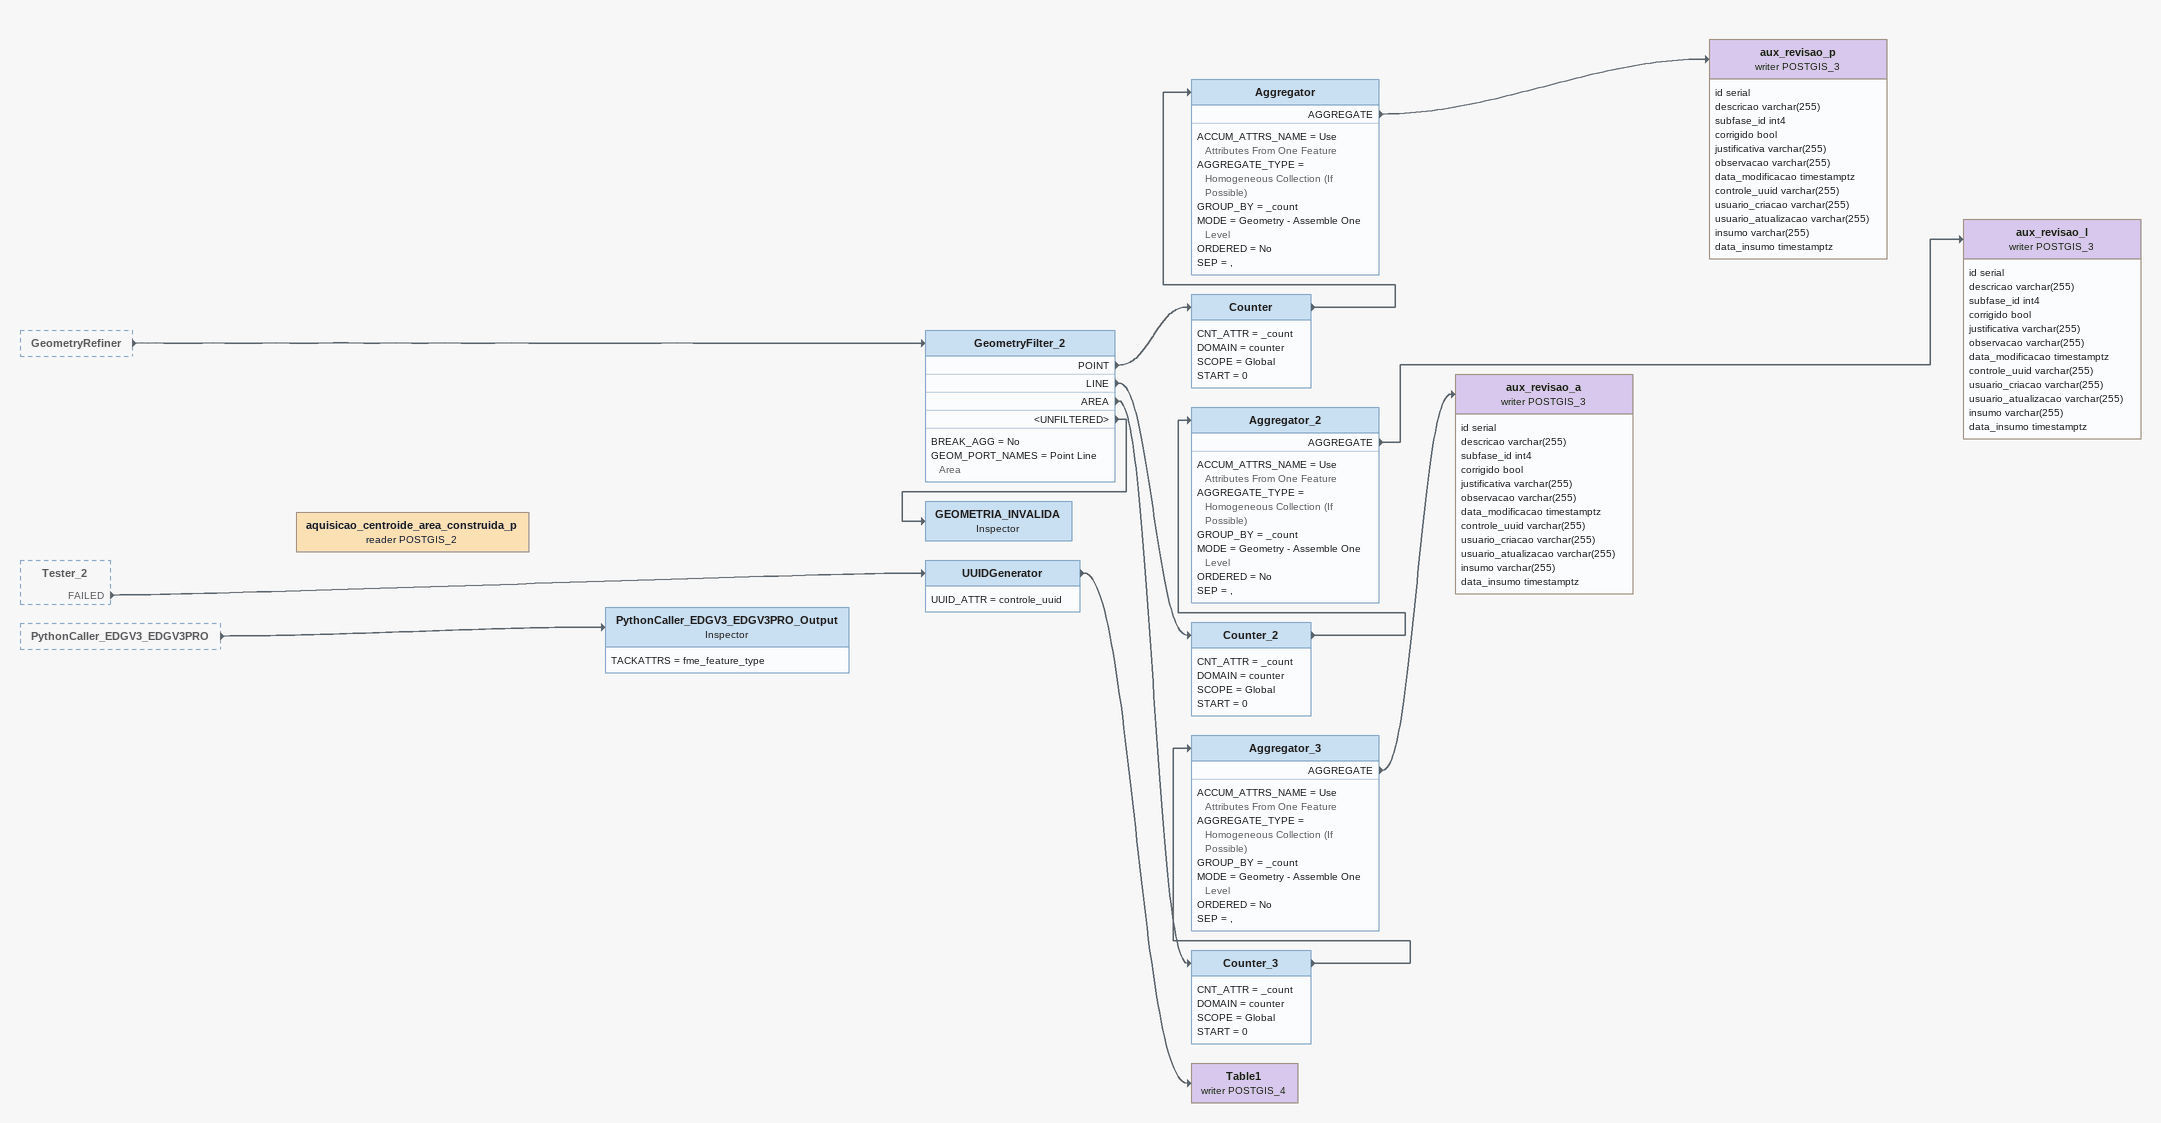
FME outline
GeometryRefiner [outside]
    -> GeometryFilter_2
Tester_2 [outside]
    FAILED -> UUIDGenerator
PythonCaller_EDGV3_EDGV3PRO [outside]
    -> PythonCaller_EDGV3_EDGV3PRO_Output
GeometryFilter_2
    BREAK_AGG = No
    GEOM_PORT_NAMES = Point Line Area
    POINT -> Counter
    LINE -> Counter_2
    AREA -> Counter_3
    <UNFILTERED> -> GEOMETRIA_INVALIDA
Counter
    CNT_ATTR = _count
    DOMAIN = counter
    SCOPE = Global
    START = 0
    -> Aggregator
Aggregator
    ACCUM_ATTRS_NAME = Use Attributes From One Feature
    AGGREGATE_TYPE = Homogeneous Collection (If Possible)
    GROUP_BY = _count
    MODE = Geometry - Assemble One Level
    ORDERED = No
    SEP = ,
    AGGREGATE -> aux_revisao_p (writer POSTGIS_3)
aux_revisao_p (writer POSTGIS_3)
    attributes: id serial, descricao varchar(255), subfase_id int4, corrigido bool, justificativa varchar(255), observacao varchar(255), data_modificacao timestamptz, controle_uuid varchar(255), usuario_criacao varchar(255), usuario_atualizacao varchar(255), insumo varchar(255), data_insumo timestamptz
Counter_2
    CNT_ATTR = _count
    DOMAIN = counter
    SCOPE = Global
    START = 0
    -> Aggregator_2
Aggregator_2
    ACCUM_ATTRS_NAME = Use Attributes From One Feature
    AGGREGATE_TYPE = Homogeneous Collection (If Possible)
    GROUP_BY = _count
    MODE = Geometry - Assemble One Level
    ORDERED = No
    SEP = ,
    AGGREGATE -> aux_revisao_l (writer POSTGIS_3)
aux_revisao_l (writer POSTGIS_3)
    attributes: id serial, descricao varchar(255), subfase_id int4, corrigido bool, justificativa varchar(255), observacao varchar(255), data_modificacao timestamptz, controle_uuid varchar(255), usuario_criacao varchar(255), usuario_atualizacao varchar(255), insumo varchar(255), data_insumo timestamptz
Counter_3
    CNT_ATTR = _count
    DOMAIN = counter
    SCOPE = Global
    START = 0
    -> Aggregator_3
Aggregator_3
    ACCUM_ATTRS_NAME = Use Attributes From One Feature
    AGGREGATE_TYPE = Homogeneous Collection (If Possible)
    GROUP_BY = _count
    MODE = Geometry - Assemble One Level
    ORDERED = No
    SEP = ,
    AGGREGATE -> aux_revisao_a (writer POSTGIS_3)
aux_revisao_a (writer POSTGIS_3)
    attributes: id serial, descricao varchar(255), subfase_id int4, corrigido bool, justificativa varchar(255), observacao varchar(255), data_modificacao timestamptz, controle_uuid varchar(255), usuario_criacao varchar(255), usuario_atualizacao varchar(255), insumo varchar(255), data_insumo timestamptz
GEOMETRIA_INVALIDA: Inspector
UUIDGenerator
    UUID_ATTR = controle_uuid
    -> Table1 (writer POSTGIS_4)
Table1 (writer POSTGIS_4)
PythonCaller_EDGV3_EDGV3PRO_Output: Inspector
    TACKATTRS = fme_feature_type
aquisicao_centroide_area_construida_p (reader POSTGIS_2)
